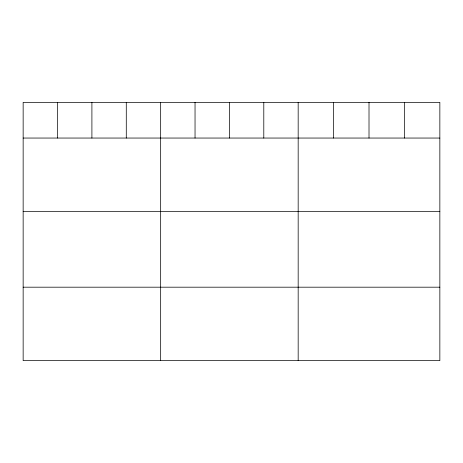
<?xml version="1.0" encoding="UTF-8"?>
<svg xmlns="http://www.w3.org/2000/svg" width="463" height="463" viewBox="0 0 463 463"><rect width="100%" height="100%" fill="white"/><g stroke="black" fill="none" stroke-linecap="round" stroke-linejoin="round"><path stroke-width="0.69" d="M439.85 138.049L439.85 360.642L23.15 360.642L23.15 102.358L439.85 102.358L439.85 138.049L23.15 138.049M23.15 211.504L439.85 211.504M23.15 287.187L439.85 287.187M404.43 102.358L404.43 138.049M369.011 102.358L369.011 138.049M333.591 102.358L333.591 138.049M298.172 102.358L298.172 360.642M263.794 102.358L263.794 138.049M229.416 102.358L229.416 138.049M195.039 102.358L195.039 138.049M160.661 102.358L160.661 360.642M126.283 102.358L126.283 138.049M91.906 102.358L91.906 138.049M57.528 102.358L57.528 138.049"/></g></svg>
